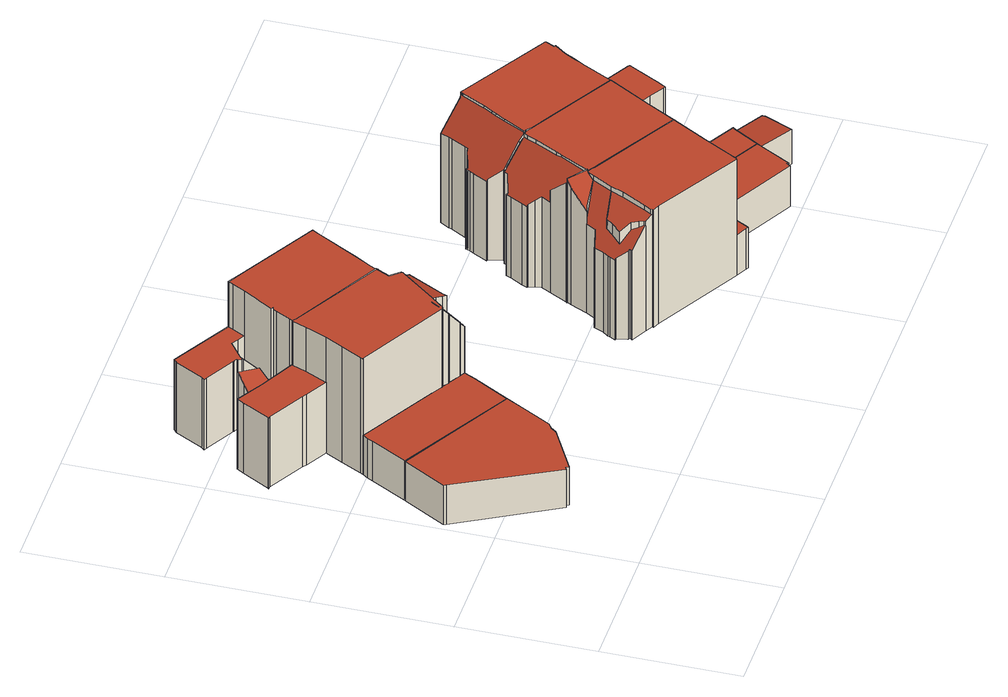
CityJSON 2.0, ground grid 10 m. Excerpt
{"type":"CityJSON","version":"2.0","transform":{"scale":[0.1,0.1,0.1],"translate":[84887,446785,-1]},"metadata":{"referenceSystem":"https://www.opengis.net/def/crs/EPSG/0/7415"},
"CityObjects":{
"building1":{"type":"Building","attributes":{"dak_type":"multiple horizontal","data_area":56.19,"data_coverage":0.935,"geconstateerd":false,"gid":17145387,"h_dak_50p":2.9,"h_dak_70p":2.93,"h_dak_max":3.15,"h_dak_min":2.74,"h_maaiveld":-0.301,"kas_warenhuis":false,"lod11_replace":false,"ondergronds_type":"above ground","oorspronkelijkbouwjaar":2008,"pw_actueel":"yes","pw_bron":"ahn3","reconstructie_methode":"tudelft3d-geoflow","reconstruction_skipped":false,"rmse_lod12":0.0686,"rmse_lod13":0.0707,"rmse_lod22":0.0582,"rn":1,"status":"Pand in gebruik","t_run":75.15,"val3dity_codes_lod12":"[]","val3dity_codes_lod13":"[]","val3dity_codes_lod22":"[]"},"children":["building1-1"]},
"building1-1":{"type":"BuildingPart","parents":["building1"],"geometry":[{"type":"Solid","lod":"2.2","boundaries":[[[[0,1,2,3,4,5,6,7,8,9,10,11]],[[12,6,5,13]],[[13,5,4,14]],[[15,11,10,16]],[[17,2,1,18]],[[18,1,0,19]],[[20,9,8,21]],[[19,0,11,15]],[[21,8,7,22]],[[22,7,6,12]],[[16,10,9,20]],[[23,3,2,17]],[[14,4,3,23]],[[23,17,18,19,15,16,20,21,22,12,13,14]]]],"semantics":{"surfaces":[{"type":"GroundSurface"},{"type":"WallSurface","on_footprint_edge":true},{"type":"RoofSurface"}],"values":[[0,1,1,1,1,1,1,1,1,1,1,1,1,2]]}}]},
"building2":{"type":"Building","attributes":{"dak_type":"horizontal","data_area":28.59,"data_coverage":0.738,"geconstateerd":false,"gid":17145386,"h_dak_50p":2.9,"h_dak_70p":2.94,"h_dak_max":3.16,"h_dak_min":2.73,"h_maaiveld":-0.317,"kas_warenhuis":false,"lod11_replace":false,"ondergronds_type":"above ground","oorspronkelijkbouwjaar":2008,"pw_actueel":"yes","pw_bron":"ahn3","reconstructie_methode":"tudelft3d-geoflow","reconstruction_skipped":false,"rmse_lod12":0.0597,"rmse_lod13":0.0629,"rmse_lod22":0.0294,"rn":1,"status":"Pand in gebruik","t_run":47.64,"val3dity_codes_lod12":"[]","val3dity_codes_lod13":"[]","val3dity_codes_lod22":"[]"},"children":["building2-1"]},
"building2-1":{"type":"BuildingPart","parents":["building2"],"geometry":[{"type":"Solid","lod":"2.2","boundaries":[[[[24,25,26,27,28,29,8,30,6,31]],[[32,28,27,33]],[[12,6,30,34]],[[33,27,26,35]],[[36,31,6,12]],[[37,24,31,36]],[[21,8,29,38]],[[38,29,28,32]],[[34,30,8,21]],[[39,25,24,37]],[[35,26,25,39]],[[35,39,37,36,12,34,21,38,32,33]]]],"semantics":{"surfaces":[{"type":"GroundSurface"},{"type":"WallSurface","on_footprint_edge":true},{"type":"RoofSurface"}],"values":[[0,1,1,1,1,1,1,1,1,1,1,2]]}}]},
"building3":{"type":"Building","attributes":{"dak_type":"slanted","data_area":69.87,"data_coverage":0.896,"geconstateerd":false,"gid":17145252,"h_dak_50p":9.35,"h_dak_70p":9.38,"h_dak_max":9.59,"h_dak_min":3.12,"h_maaiveld":-0.302,"kas_warenhuis":false,"lod11_replace":false,"ondergronds_type":"above ground","oorspronkelijkbouwjaar":1921,"pw_actueel":"yes","pw_bron":"ahn3","reconstructie_methode":"tudelft3d-geoflow","reconstruction_skipped":false,"rmse_lod12":1.92,"rmse_lod13":0.669,"rmse_lod22":0.133,"rn":1,"status":"Pand in gebruik","t_run":118.19,"val3dity_codes_lod12":"[]","val3dity_codes_lod13":"[]","val3dity_codes_lod22":"[]"},"children":["building3-1"]},
"building3-1":{"type":"BuildingPart","parents":["building3"],"geometry":[{"type":"Solid","lod":"2.2","boundaries":[[[[40,41,26,42,43,44,45,46,47,48,49,50,51,52,53,54,55,56,57,58,59,60,61,62,63,64,65,66,67,27,68,69,70,71,72]],[[73,74,75,76]],[[77,59,58,78]],[[79,67,66,80]],[[81,27,67,79]],[[82,48,47,83]],[[84,64,63,85]],[[86,52,51,87]],[[88,60,59,77]],[[80,66,65,89,90]],[[91,54,53,92,93]],[[94,42,26,95]],[[96,43,42,94]],[[87,51,50,97]],[[98,62,61,99]],[[76,75,99,100]],[[100,99,61,60,88]],[[101,68,27,81]],[[102,44,43,96]],[[78,58,57,103]],[[104,44,102]],[[105,55,54,91]],[[106,107,108,109]],[[109,108,110,111]],[[111,110,56,55,105]],[[103,57,56,110]],[[112,113,114,115]],[[113,72,71,116]],[[117,69,68,101]],[[95,26,41,118]],[[119,49,48,82]],[[97,50,49,119]],[[120,70,69,117]],[[116,71,70,120]],[[115,114,121,122]],[[123,124,125,126]],[[127,128,129,130]],[[131,132,133,134]],[[132,135,128,127]],[[136,137,138,107,106]],[[134,133,137,136]],[[126,125,138,137]],[[139,45,44,104]],[[140,141,104,102]],[[142,143,141,140]],[[83,47,46,144]],[[144,46,45,139]],[[85,63,62,98]],[[145,40,72,113,112]],[[118,41,40,145]],[[130,129,146,147]],[[147,146,124,123]],[[90,89,74,73]],[[89,65,64,84]],[[93,92,143,142]],[[92,53,52,86]],[[122,121,135,132,131]],[[95,118,145,112,115,122,131,134,136,106,109,111,105,91,93,142,140,102,96,94]],[[147,123,126,137,133,132,127,130]],[[90,73,76,100,88,77,78,103,110,108,107,138,125,124,146,129,128,135,121,114,113,116,120,117,101,81,79,80]],[[89,84,85,98,99,75,74]],[[92,86,87,97,119,82,83,144,139,104,141,143]]]],"semantics":{"surfaces":[{"type":"GroundSurface"},{"type":"WallSurface","on_footprint_edge":false},{"type":"WallSurface","on_footprint_edge":true},{"type":"RoofSurface"}],"values":[[0,1,2,2,2,2,2,2,2,2,2,2,2,2,2,1,2,2,2,2,2,2,1,1,2,2,1,2,2,2,2,2,2,2,1,1,1,1,1,1,1,1,2,1,1,2,2,2,2,2,1,1,1,2,1,2,1,3,3,3,3,3]]}}]},
"building4":{"type":"Building","attributes":{"dak_type":"slanted","data_area":69.3,"data_coverage":0.83,"geconstateerd":false,"gid":18958752,"h_dak_50p":9.34,"h_dak_70p":9.37,"h_dak_max":10.87,"h_dak_min":2.97,"h_maaiveld":-0.315,"kas_warenhuis":false,"lod11_replace":false,"ondergronds_type":"above ground","oorspronkelijkbouwjaar":1921,"pw_actueel":"yes","pw_bron":"ahn3","reconstructie_methode":"tudelft3d-geoflow","reconstruction_skipped":false,"rmse_lod12":2.22,"rmse_lod13":0.746,"rmse_lod22":0.219,"rn":1,"status":"Pand in gebruik","t_run":124.81,"val3dity_codes_lod12":"[]","val3dity_codes_lod13":"[]","val3dity_codes_lod22":"[]"},"children":["building4-1"]},
"building4-1":{"type":"BuildingPart","parents":["building4"],"geometry":[{"type":"Solid","lod":"2.2","boundaries":[[[[148,149,55,150,151,152,153,154,155,156,157,158,159,160,161,162,163,164,165,166,167,168,169,170,171,172,173,174,175,176,177,178,179,180,181,182,183,184,185]],[[186,161,160,187]],[[188,162,161,186]],[[189,184,183,190]],[[191,192,193]],[[194,180,179,195]],[[196,185,184,189]],[[197,168,167,198]],[[199,200,201,202]],[[203,204,205,206]],[[195,179,178,207]],[[208,170,169,209]],[[187,160,159,210]],[[210,159,158,211]],[[212,154,153,213]],[[214,215,216,217]],[[213,153,152,218]],[[219,220,221,222]],[[217,216,218,223]],[[224,165,164,225]],[[209,169,168,197]],[[226,172,171,227]],[[228,229,173,172,226]],[[230,163,162,188]],[[198,167,166,231]],[[232,149,148,233]],[[105,55,149,232]],[[233,148,185,196]],[[192,191,234,235]],[[236,237,238,239,240]],[[241,242,240,243]],[[227,171,170,208]],[[190,183,182,204,203]],[[204,182,181,244]],[[244,181,180,194]],[[245,246,150,55,105]],[[225,164,163,230]],[[231,166,165,224,247]],[[206,205,248]],[[249,250,251,252]],[[253,174,173,229]],[[202,201,229,228]],[[207,178,177,254]],[[255,176,175,256]],[[235,234,237,236]],[[247,224,242,241]],[[257,157,156,258]],[[258,156,155,219]],[[211,158,157,257]],[[155,220,219]],[[220,155,154,212]],[[222,221,259,260]],[[261,262,263,264]],[[260,259,264]],[[264,263,265,266]],[[267,268,269,270]],[[271,272,268,267]],[[243,240,239,272,271]],[[270,269,273,274]],[[275,276,277,278]],[[278,277,250,249]],[[248,205,276,275]],[[254,177,176,255]],[[256,175,174,253]],[[279,151,150,246]],[[280,281,246,245]],[[223,218,152,151,279]],[[274,273,281,280]],[[262,261,282]],[[215,214,282]],[[266,265,283,284]],[[284,283,238,237]],[[252,251,200,199]],[[275,278,249,252,199,202,228,226,227,208,209,197,198,285,286,287,288,289,105,232,233,196,189,190,203,206,248]],[[235,236,240,242,224,225,230,188,186,187,210,211,257,258,219,222,260,193,192]],[[277,276,205,204,244,194,195,207,254,255,256,253,229,201,200,251,250]],[[241,243,271,267,270,274,280,245,105,289,288,287,286,285,198,231,247]],[[215,282,261,264,259,221,220,212,213,218,216]],[[273,269,268,272,239,238,283,265,263,262,282,214,217,223,279,246,281]],[[234,191,193,260,264,266,284,237]]]],"semantics":{"surfaces":[{"type":"GroundSurface"},{"type":"WallSurface","on_footprint_edge":true},{"type":"WallSurface","on_footprint_edge":false},{"type":"RoofSurface"}],"values":[[0,1,1,1,2,1,1,1,2,2,1,1,1,1,1,2,1,2,2,1,1,1,1,1,1,1,1,1,2,2,2,1,1,1,1,1,1,1,2,2,1,2,1,1,2,2,1,1,1,1,1,2,2,2,2,2,2,2,2,2,2,2,1,1,1,2,1,2,2,2,2,2,2,3,3,3,3,3,3,3]]}}]},
"building5":{"type":"Building","attributes":{"dak_type":"slanted","data_area":80.15,"data_coverage":0.882,"geconstateerd":false,"gid":18958498,"h_dak_50p":9.49,"h_dak_70p":9.52,"h_dak_max":9.88,"h_dak_min":1.89,"h_maaiveld":-0.314,"kas_warenhuis":false,"lod11_replace":false,"ondergronds_type":"above ground","oorspronkelijkbouwjaar":1921,"pw_actueel":"yes","pw_bron":"ahn3","reconstructie_methode":"tudelft3d-geoflow","reconstruction_skipped":false,"rmse_lod12":3.6,"rmse_lod13":0.522,"rmse_lod22":0.186,"rn":1,"status":"Pand in gebruik","t_run":200.48,"val3dity_codes_lod12":"[]","val3dity_codes_lod13":"[]","val3dity_codes_lod22":"[]"},"children":["building5-1"]},
"building5-1":{"type":"BuildingPart","parents":["building5"],"geometry":[{"type":"Solid","lod":"2.2","boundaries":[[[[290,291,292,293,294,295,296,297,298,299,300,301,302,303,304,305,306,307,308,309,310,311,312,313,314,315,316,317,318,319,320,321,322,323,324]],[[325,323,322,326,327]],[[328,313,312,329]],[[330,306,305,331]],[[326,322,321,332]],[[333,302,301,334]],[[335,298,297,336]],[[337,315,314,338]],[[339,294,293,340]],[[334,301,300,341]],[[342,303,302,333]],[[341,300,299,343]],[[336,297,296,344]],[[340,293,292,345]],[[346,311,310,347]],[[348,349,350,351]],[[352,353,354,355]],[[356,318,317,357]],[[358,316,315,337]],[[338,314,313,328]],[[357,317,316,358]],[[359,360,361]],[[362,361,363,364]],[[365,366,353,352]],[[367,368,369,370]],[[347,310,309,371]],[[355,354,329,372]],[[372,329,312,311,346]],[[373,374,375]],[[376,377,373]],[[374,373,361,362]],[[378,379,375]],[[371,309,308,378]],[[380,307,306,330]],[[360,359,381,382]],[[383,304,303,342]],[[331,305,304,383,384]],[[384,383,377,376]],[[379,378,308,307,380]],[[345,292,291,385]],[[386,387,385,388]],[[327,326,366,365]],[[389,390,368,367]],[[332,321,320,391]],[[392,319,318,356]],[[391,320,319,392]],[[344,296,295,393]],[[393,295,294,339]],[[394,395,396,397]],[[382,381,395,394]],[[343,299,298,335]],[[397,396,398,399]],[[400,324,323,325]],[[370,369,290,324,400]],[[399,398,349,348]],[[364,363,390,389]],[[388,385,291,290,369]],[[351,350,387,386]],[[379,380,330,331,384,376,373,375]],[[400,325,327,365,352,355,372,346,347,371,378,375,374,362,364,389,367,370]],[[392,356,357,358,337,338,328,329,354,353,366,326,332,391]],[[390,363,361,360,382,394,397,399,348,351,386,388,369,368]],[[349,398,396,395,381,359,361,373,377,383,342,333,334,341,343,335,336,344,393,339,340,345,385,387,350]]]],"semantics":{"surfaces":[{"type":"GroundSurface"},{"type":"WallSurface","on_footprint_edge":true},{"type":"WallSurface","on_footprint_edge":false},{"type":"RoofSurface"}],"values":[[0,1,1,1,1,1,1,1,1,1,1,1,1,1,1,2,2,1,1,1,1,2,2,2,2,1,2,1,2,2,2,2,1,1,2,1,1,2,1,1,2,2,2,1,1,1,1,1,2,2,1,2,1,1,2,2,1,2,3,3,3,3,3]]}}]},
"building6":{"type":"Building","attributes":{"dak_type":"slanted","data_area":82.39,"data_coverage":0.892,"geconstateerd":false,"gid":18958500,"h_dak_50p":9.51,"h_dak_70p":9.56,"h_dak_max":9.8,"h_dak_min":0.446,"h_maaiveld":-0.416,"kas_warenhuis":false,"lod11_replace":false,"ondergronds_type":"above ground","oorspronkelijkbouwjaar":1921,"pw_actueel":"yes","pw_bron":"ahn3","reconstructie_methode":"tudelft3d-geoflow","reconstruction_skipped":false,"rmse_lod12":3.89,"rmse_lod13":0.545,"rmse_lod22":0.258,"rn":1,"status":"Pand in gebruik","t_run":214.67,"val3dity_codes_lod12":"[]","val3dity_codes_lod13":"[]","val3dity_codes_lod22":"[]"},"children":["building6-1"]},
"building6-1":{"type":"BuildingPart","parents":["building6"],"geometry":[{"type":"Solid","lod":"2.2","boundaries":[[[[401,402,403,404,405,406,407,408,409,410,411,412,413,414,415,416,417,418,419,420,421,422,423,424,425,426,427,428,429,430,431,432,433,434]],[[435,410,409,436]],[[437,405,404,438]],[[439,423,422,440]],[[441,407,406,442]],[[442,406,405,437,443]],[[444,413,412,445]],[[446,404,403,371]],[[447,448,438,446]],[[438,404,446]],[[449,415,414,450]],[[451,416,415,449]],[[452,453,454,455]],[[456,457,453,452]],[[436,409,408,458]],[[458,408,407,441]],[[450,414,413,444]],[[459,460,461,462]],[[463,464,465,466]],[[466,465,430,429,467]],[[467,429,428,468]],[[469,470,471]],[[443,437,471]],[[372,472,460,459]],[[473,424,423,439,474]],[[468,428,427,475]],[[476,402,401,472,372]],[[475,427,426,477]],[[477,426,425,478]],[[479,478,425,424,473]],[[462,461,478,479]],[[480,432,431,481]],[[445,412,411,482]],[[483,484,482,485]],[[485,482,411,410,435]],[[470,469,484,483]],[[455,454,448,447]],[[371,403,402,476]],[[486,433,432,480]],[[487,417,416,451]],[[474,439,488,489]],[[440,422,421,490]],[[490,421,420,491]],[[492,419,418,493]],[[493,418,417,487]],[[491,420,419,492]],[[494,495,457,456]],[[489,488,495,494]],[[496,434,433,486]],[[497,496,464,463]],[[481,431,430,465]],[[472,401,434,496,497]],[[471,470,483,485,435,436,458,441,442,443]],[[461,460,472,497,463,466,467,468,475,477,478]],[[457,495,488,439,440,490,491,492,493,487,451,449,450,444,445,482,484,469,471,437,438,448,454,453]],[[494,456,452,455,447,446,371,476,372,459,462,479,473,474,489]],[[496,486,480,481,465,464]]]],"semantics":{"surfaces":[{"type":"GroundSurface"},{"type":"WallSurface","on_footprint_edge":true},{"type":"WallSurface","on_footprint_edge":false},{"type":"RoofSurface"}],"values":[[0,1,1,1,1,1,1,1,2,1,1,1,2,2,1,1,1,2,2,1,1,2,2,2,1,1,1,1,1,1,2,1,1,2,1,2,2,1,1,1,2,1,1,1,1,1,2,2,1,2,1,1,3,3,3,3,3]]}}]},
"building7":{"type":"Building","attributes":{"dak_type":"slanted","data_area":80.05,"data_coverage":0.881,"geconstateerd":false,"gid":17145249,"h_dak_50p":9.56,"h_dak_70p":9.61,"h_dak_max":9.85,"h_dak_min":1.82,"h_maaiveld":-0.25,"kas_warenhuis":false,"lod11_replace":false,"ondergronds_type":"above ground","oorspronkelijkbouwjaar":1921,"pw_actueel":"yes","pw_bron":"ahn3","reconstructie_methode":"tudelft3d-geoflow","reconstruction_skipped":false,"rmse_lod12":3.6,"rmse_lod13":0.512,"rmse_lod22":0.182,"rn":1,"status":"Pand in gebruik","t_run":126.46,"val3dity_codes_lod12":"[]","val3dity_codes_lod13":"[]","val3dity_codes_lod22":"[]"},"children":["building7-1"]},
"building7-1":{"type":"BuildingPart","parents":["building7"],"geometry":[{"type":"Solid","lod":"2.2","boundaries":[[[[498,499,500,501,502,503,504,505,506,507,508,509,510,511,512,513,514,515,516,517,518,519,520,521,522,523,524,525,526,527,528,529,530,531,532,533,534,535,536,537]],[[538,529,528,539]],[[540,530,529,538]],[[539,528,527,541]],[[542,543,544,545]],[[478,522,521,475]],[[546,512,511,547]],[[548,513,512,546]],[[549,510,509,550]],[[547,511,510,549]],[[551,552,525,524,553]],[[554,555,552,551]],[[556,536,535,557]],[[558,532,531,559]],[[560,534,533,561]],[[561,533,532,558]],[[562,498,537,563]],[[564,515,514,565]],[[565,514,513,548]],[[566,504,503,567,568]],[[567,503,502,569]],[[569,502,501,570]],[[541,527,526,571]],[[572,500,499,573]],[[574,506,505,575]],[[576,577,578,579]],[[571,526,525,552]],[[559,531,530,540]],[[580,581,582,583]],[[568,567,584,585]],[[586,587,588,589]],[[590,507,506,574]],[[583,582,577,576]],[[591,592,593,594]],[[585,584,581,580]],[[595,575,505,504,566]],[[550,509,508,596]],[[579,578,597,598]],[[599,600,601,602]],[[589,588,603,601]],[[594,593,575,595]],[[602,601,603,592,591]],[[604,517,516,605]],[[605,516,515,564]],[[563,537,536,556]],[[598,597,555,554]],[[553,524,523,606]],[[606,523,522,478,479]],[[607,518,517,604]],[[608,519,518,607]],[[475,521,520,609]],[[557,535,534,560]],[[573,499,498,562]],[[570,501,500,572]],[[479,478,610,611]],[[611,610,543,542]],[[609,520,519,608]],[[545,544,600,599]],[[596,508,507,590,612]],[[612,590,587,586]],[[575,593,592,603,588,587,590,574]],[[598,554,551,553,606,479,611,542,545,599,602,591,594,595,566,568,585,580,583,576,579]],[[556,557,560,561,558,559,540,538,539,541,571,552,555,597,578,577,582,581,584,567,569,570,572,573,562,563]],[[550,596,612,586,589,601,600,544,543,610,478,475,609,608,607,604,605,564,565,548,546,547,549]]]],"semantics":{"surfaces":[{"type":"GroundSurface"},{"type":"WallSurface","on_footprint_edge":true},{"type":"WallSurface","on_footprint_edge":false},{"type":"RoofSurface"}],"values":[[0,1,1,1,2,1,1,1,1,1,1,2,1,1,1,1,1,1,1,1,1,1,1,1,1,2,1,1,2,2,2,1,2,2,2,1,1,2,2,2,2,2,1,1,1,2,1,1,1,1,1,1,1,1,2,2,1,2,1,2,3,3,3,3]]}}]}
},
"vertices":[
[82,81,7],[47,62,7],[46,64,7],[44,63,7],[5,135,7],[4,137,7],[22,168,7],[23,168,7],[109,122,7],[108,121,7],[90,88,7],[85,85,7],[22,168,40],[4,137,40],[5,135,40],[85,85,39],[90,88,38],[46,64,39],[47,62,39],[82,81,39],[108,121,38],[109,122,38],[23,168,40],[44,63,39],
[37,195,7],[39,199,7],[42,203,7],[128,157,7],[124,149,7],[109,123,7],[24,168,7],[23,169,7],[124,149,38],[128,157,38],[24,168,40],[42,203,40],[23,169,40],[37,195,40],[109,123,38],[39,199,40],
[109,167,7],[43,203,7],[43,205,7],[51,220,7],[58,233,7],[42,242,7],[39,244,7],[12,259,7],[10,259,7],[11,260,7],[22,280,7],[25,285,7],[44,274,7],[71,260,7],[73,258,7],[139,221,7],[139,220,7],[149,215,7],[157,210,7],[158,210,7],[157,208,7],[150,195,7],[146,190,7],[147,180,7],[139,165,7],[135,167,7],[131,159,7],[129,159,7],[125,159,7],[124,159,7],[115,164,7],[114,164,7],[110,167,7],[139,175,76],[139,175,42],[150,196,41],[150,196,76],[158,210,76],[157,210,77],[129,159,77],[131,159,76],[128,157,77],[10,259,66],[12,259,66],[139,165,42],[147,180,42],[44,274,66],[25,285,66],[157,208,76],[135,167,42],[135,167,76],[73,258,103],[71,260,66],[71,260,103],[43,205,104],[42,203,104],[51,220,104],[22,280,66],[146,190,41],[150,195,41],[150,195,76],[125,159,81],[58,233,104],[149,215,89],[58,233,66],[139,221,104],[134,211,104],[134,211,103],[138,219,103],[138,219,104],[139,220,103],[139,220,104],[110,167,104],[110,167,103],[112,168,103],[112,168,104],[114,164,97],[124,159,83],[43,203,104],[11,260,66],[115,164,96],[112,169,102],[112,169,104],[131,173,99],[131,173,83],[145,200,84],[145,200,99],[122,175,102],[122,175,95],[127,172,87],[127,172,100],[119,177,104],[119,177,103],[140,203,101],[140,203,104],[119,177,100],[140,204,104],[140,204,101],[140,204,92],[42,242,66],[66,249,103],[66,249,66],[70,259,103],[70,259,66],[39,244,66],[109,167,104],[130,170,83],[130,170,99],
[156,212,7],[156,211,7],[71,259,7],[70,260,7],[66,262,7],[52,270,7],[63,291,7],[66,296,7],[66,297,7],[64,298,7],[63,299,7],[41,311,7],[39,312,7],[41,314,7],[52,335,7],[53,335,7],[55,337,7],[99,312,7],[110,306,7],[168,273,7],[185,264,7],[187,263,7],[187,262,7],[177,245,7],[176,242,7],[176,238,7],[176,232,7],[175,231,7],[173,226,7],[171,223,7],[167,216,7],[166,215,7],[165,215,7],[163,214,7],[162,214,7],[162,213,7],[158,211,7],[157,211,7],[41,314,66],[39,312,66],[52,335,66],[158,211,76],[162,213,73],[70,296,65],[70,296,66],[69,295,66],[165,215,42],[166,215,42],[157,211,77],[185,264,79],[168,273,104],[167,231,78],[167,231,42],[172,231,42],[172,231,72],[162,214,74],[162,214,42],[162,220,42],[162,220,77],[167,216,42],[187,262,76],[187,263,76],[41,311,66],[63,299,66],[63,291,48],[52,270,19],[71,267,42],[71,267,37],[68,264,31],[68,264,42],[66,262,27],[66,296,66],[66,296,56],[67,294,56],[67,294,66],[66,262,42],[99,312,66],[55,337,66],[176,242,76],[177,245,76],[176,238,73],[176,238,42],[53,335,66],[110,306,104],[156,211,78],[156,212,79],[82,305,58],[82,305,66],[87,302,66],[87,302,51],[87,302,42],[92,299,41],[92,299,66],[97,308,104],[97,308,66],[92,299,104],[163,214,42],[71,259,103],[71,259,41],[99,312,104],[162,220,78],[162,228,83],[162,228,43],[166,228,42],[166,228,78],[176,232,41],[171,223,42],[173,226,42],[175,231,41],[64,298,66],[66,297,66],[68,293,56],[68,293,66],[75,284,55],[75,284,42],[74,285,42],[74,285,55],[75,285,42],[75,285,54],[81,276,103],[81,276,41],[79,275,41],[79,275,103],[80,277,103],[80,277,41],[78,273,41],[78,273,103],[161,228,83],[161,228,43],[161,229,43],[161,229,84],[70,260,41],[72,262,103],[72,262,41],[72,272,42],[77,289,42],[77,289,54],[165,269,104],[148,237,104],[144,231,104],[142,228,104],[139,222,104],
[248,61,7],[243,64,7],[231,70,7],[232,71,7],[232,72,7],[231,73,7],[229,81,7],[228,81,7],[230,85,7],[231,87,7],[234,91,7],[237,98,7],[238,98,7],[247,100,7],[251,107,7],[257,120,7],[259,123,7],[260,123,7],[276,114,7],[280,112,7],[283,110,7],[285,109,7],[347,74,7],[416,36,7],[416,35,7],[402,10,7],[401,11,7],[399,8,7],[340,40,7],[328,18,7],[327,17,7],[325,18,7],[317,22,7],[253,58,7],[248,60,7],[253,58,106],[317,22,41],[317,22,105],[416,36,41],[347,74,41],[259,123,110],[257,120,106],[325,18,41],[238,98,75],[237,98,74],[230,85,74],[228,81,74],[402,10,41],[416,35,41],[232,72,82],[232,71,82],[234,91,74],[247,100,82],[231,87,74],[229,81,75],[231,70,82],[285,109,106],[283,110,106],[242,74,97],[242,74,91],[243,69,93],[243,69,98],[321,28,105],[321,28,41],[332,48,41],[332,48,105],[340,40,41],[399,8,41],[401,11,41],[263,94,100],[263,94,101],[265,94,102],[265,94,106],[261,85,102],[261,85,106],[318,23,105],[318,23,41],[248,62,106],[248,62,102],[248,61,102],[248,61,106],[280,112,106],[347,74,105],[273,109,102],[273,109,106],[275,113,106],[254,108,93],[254,108,84],[276,114,106],[276,114,108],[260,123,110],[248,92,86],[248,92,94],[251,107,82],[251,107,92],[243,64,96],[243,65,99],[243,65,96],[243,64,99],[251,67,106],[251,67,102],[327,17,41],[328,18,41],[231,73,81],[246,92,93],[246,92,85],[242,87,84],[242,87,93],[236,80,82],[236,80,92],[248,60,106],
[347,74,6],[282,110,6],[280,112,6],[278,113,6],[276,114,6],[271,116,6],[269,118,6],[261,122,6],[259,123,6],[260,124,6],[267,137,6],[271,144,6],[270,148,6],[269,153,6],[268,153,6],[270,157,6],[275,166,6],[277,170,6],[278,169,6],[288,172,6],[289,175,6],[291,174,6],[305,166,6],[311,163,6],[377,126,6],[384,122,6],[385,121,6],[384,119,6],[368,90,6],[429,56,6],[454,43,6],[454,41,6],[445,20,6],[417,35,6],[260,124,106],[259,123,107],[276,114,102],[278,113,104],[305,166,103],[291,174,85],[269,118,106],[271,116,106],[276,114,105],[270,148,79],[271,144,82],[278,113,106],[278,114,106],[278,114,104],[268,153,74],[269,153,75],[270,157,74],[289,135,106],[289,135,104],[278,115,104],[278,115,106],[291,139,106],[291,139,103],[261,122,107],[359,95,105],[359,95,41],[376,124,42],[376,124,105],[428,55,41],[428,55,37],[429,56,37],[429,56,41],[368,90,41],[384,119,42],[275,122,97],[275,122,99],[277,117,102],[347,74,40],[311,163,106],[305,166,106],[385,121,42],[282,110,106],[384,122,42],[377,126,42],[377,126,105],[454,41,35],[454,43,35],[267,137,82],[269,133,94],[269,133,86],[267,137,92],[445,20,35],[275,166,74],[303,163,103],[303,163,106],[289,175,83],[288,172,83],[278,169,75],[277,170,74],[300,156,106],[300,156,103],[417,35,37],[417,35,40],
[307,207,8],[313,218,8],[314,220,8],[318,227,8],[334,218,8],[335,218,8],[340,215,8],[404,179,8],[407,178,8],[415,173,8],[457,150,8],[473,141,8],[474,140,8],[473,138,8],[461,116,8],[458,111,8],[456,112,8],[446,118,8],[422,131,8],[405,140,8],[398,144,8],[394,138,8],[386,123,8],[385,121,8],[377,126,8],[312,162,8],[307,165,8],[306,165,8],[302,168,8],[289,175,8],[290,176,8],[287,186,8],[286,186,8],[292,197,8],[294,200,8],[295,203,8],[296,202,8],[300,203,8],[305,205,8],[306,205,8],[287,186,76],[290,176,84],[286,186,75],[289,175,85],[389,149,105],[389,149,42],[391,154,42],[391,154,106],[461,116,42],[473,138,42],[458,111,42],[474,140,42],[473,141,42],[306,165,107],[306,165,106],[307,165,107],[306,166,107],[306,166,106],[305,205,83],[300,203,79],[294,200,75],[292,197,75],[296,202,76],[295,203,75],[307,207,84],[306,205,84],[446,118,42],[456,112,42],[340,215,107],[335,218,105],[335,218,107],[334,218,103],[318,227,83],[302,168,101],[314,220,84],[313,218,84],[407,178,30],[404,179,30],[321,192,107],[321,192,105],[319,189,105],[319,189,107],[334,216,107],[334,216,105],[325,199,105],[325,199,107],[335,217,105],[335,217,107],[414,172,42],[414,172,30],[409,164,30],[409,164,42],[415,173,30],[401,172,106],[401,172,30],[404,178,30],[404,178,106],[404,179,106],[457,150,42],[315,182,105],[315,182,107],[396,163,106],[396,163,42],[402,171,42],[402,171,106],[402,171,30],[405,140,42],[422,131,42],[312,162,106],[398,144,42],[394,138,42],[386,123,42],[378,128,42],[378,128,105],[415,173,42]
]}
